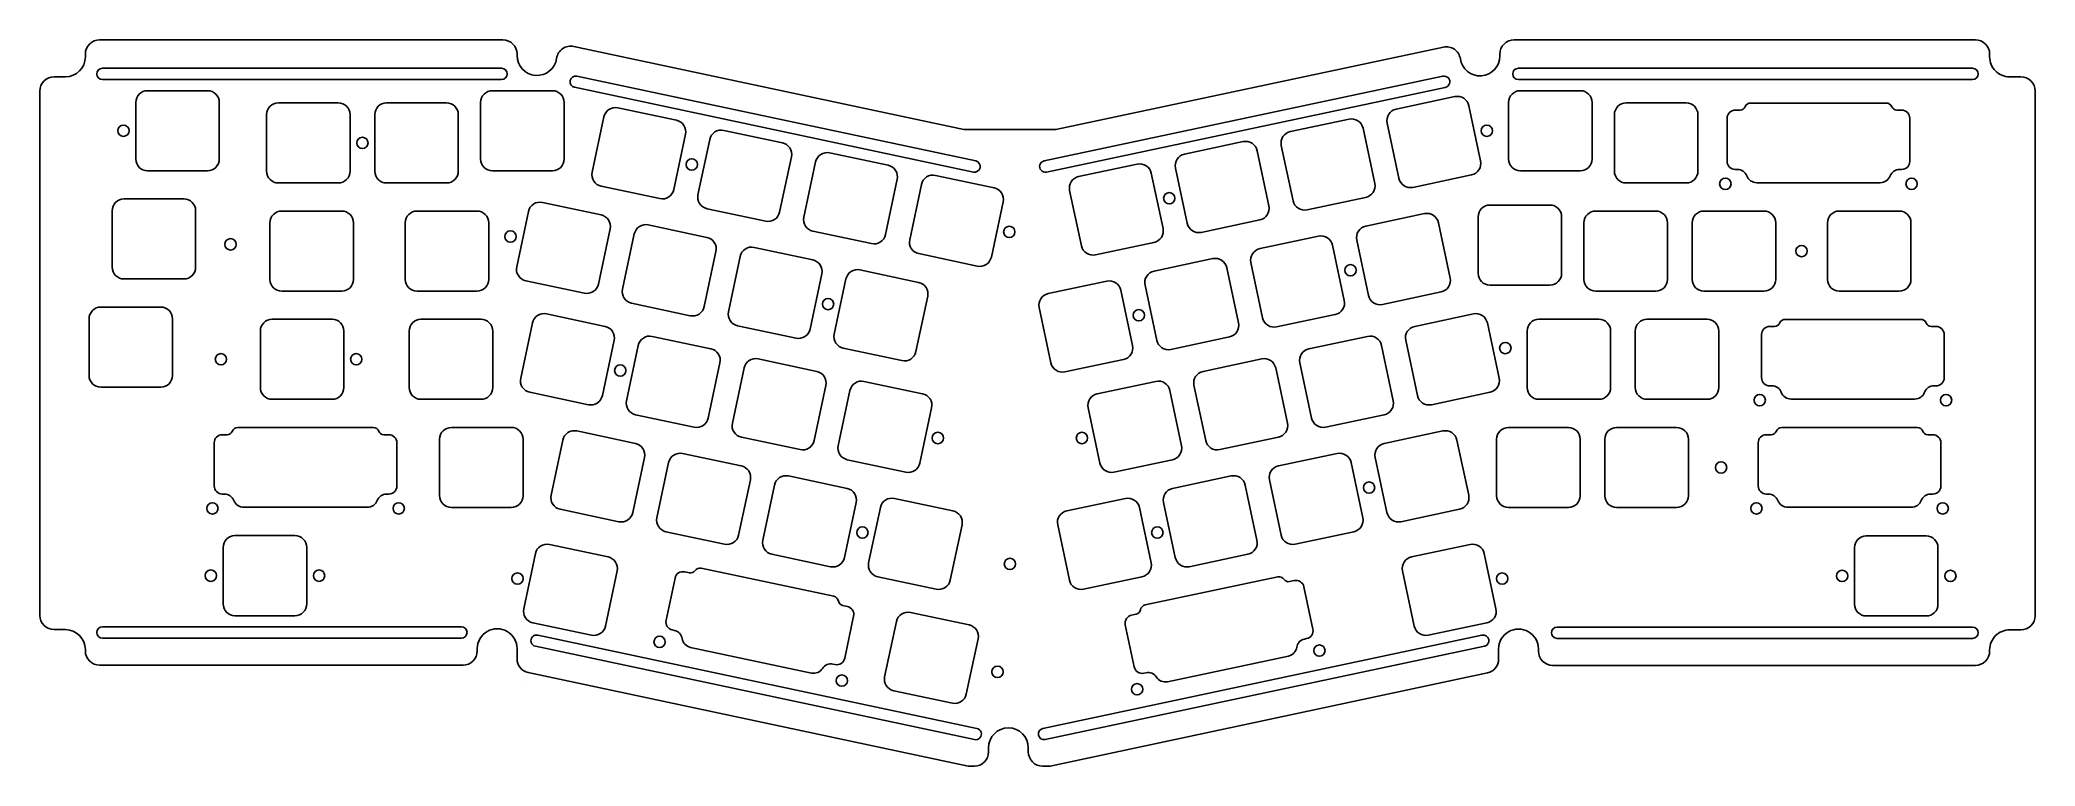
# Model space of a CAD drawing. Header units: millimetres. Extents: x -24 to 327, y -112 to 16.
import ezdxf

# ---------------------------------------------------------------- set-up
doc = ezdxf.new("R2010")
doc.units = ezdxf.units.MM
doc.layers.add('BLACK', color=7, linetype='CONTINUOUS')

msp = doc.modelspace()

# ---------------------------------------------------------------- linework, layer by layer
at = {"layer": 'BLACK', "linetype": 'Continuous'}
for p, q in [((-13.72999, 16), (57.27561, 16)), ((69.753724, 14.832558), (138.4198, 0.237133)), ((154.64505, 0.237133), (222.834342, 14.731214)), ((235.308151, 16), (316.50881, 16)), ((-16.229991, 12.999999), (-16.229991, 13.5)), ((57.02561, 11), (-13.229991, 11)), ((59.775607, 13.25), (59.775611, 13.25)), ((59.775609, 13.5), (59.775612, 13.5)), ((59.775612, 13.5), (59.775612, 13.25)), ((225.827029, 12.652413), (225.82699, 12.652407)), ((232.789238, 13.165599), (232.789238, 13.499999)), ((316.00881, 11), (236.03921, 11)), ((319.0087, 13.5), (319.008759, 13.5)), ((319.008759, 13.5), (319.008759, 13)), ((319.008759, 13), (319.0088, 13)), ((-21.72999, 9.5), (-19.72999, 9.5)), ((-13.229991, 9), (57.02561, 9)), ((5.27501, 7.05), (-5.274987, 7.05)), ((65.98501, 7.05), (55.43501, 7.05)), ((69.883602, 7.648568), (140.097486, -7.275854)), ((70.299416, 9.60483), (70.299424, 9.604863)), ((140.507124, -5.318244), (70.299424, 9.604863)), ((222.765492, 9.604876), (152.557728, -5.318244)), ((152.973521, -7.274546), (223.170511, 7.646287)), ((236.03921, 9), (316.00881, 9)), ((246.94501, 7.05), (236.39501, 7.05)), ((322.50871, 9.5), (324.50881, 9.5)), ((-24.229991, -85.339999), (-24.229991, 7)), ((-7.349991, 4.974996), (-7.349991, -4.974998)), ((7.350009, 4.974999), (7.350009, -4.975001)), ((28.29501, 4.910001), (17.74501, 4.910001)), ((47.34501, 4.910001), (36.79501, 4.910001)), ((53.360008, 4.974999), (53.360008, -4.975001)), ((68.060008, 4.974999), (68.060008, -4.975001)), ((77.516147, 4.032655), (77.51616, 4.032722)), ((87.835516, 1.839205), (77.516147, 4.032655)), ((224.864008, 6.012685), (214.537971, 3.817818)), ((227.325008, 4.414435), (227.325033, 4.414435)), ((227.325032, 4.414435), (229.39374, -5.318068)), ((234.320008, 4.974999), (234.320008, -4.975001)), ((249.020008, 4.974999), (249.020008, -4.975001)), ((265.57501, 4.91), (255.02501, 4.91)), ((274.236511, 3.63544), (275.090074, 3.63544)), ((275.090074, 3.635452), (275.090074, 3.63544)), ((276.947374, 4.8876), (300.802574, 4.8876)), ((276.947374, 4.887589), (276.947374, 4.8876)), ((302.659774, 3.63544), (303.525374, 3.63544)), ((327.0087, 7), (327.008759, 7)), ((327.008759, 7), (327.008759, -85.387901)), ((15.670008, 2.834999), (15.670008, -7.115001)), ((30.370008, 2.834999), (30.370008, -7.115001)), ((34.720008, 2.834999), (34.720008, -7.115001)), ((49.420008, 2.834999), (49.420008, -7.115001)), ((75.054983, 2.434431), (72.986262, -7.298135)), ((96.149844, 0.071941), (96.149856, 0.072007)), ((106.469213, -2.121509), (96.149844, 0.071941)), ((138.4198, 0.237133), (154.64505, 0.237133)), ((206.230311, 2.051971), (195.923166, -0.138881)), ((208.691298, 0.453718), (208.691322, 0.453718)), ((208.691321, 0.453718), (210.760051, -9.278887)), ((212.946276, 1.358066), (215.014984, -8.374436)), ((252.950008, 2.834999), (252.950008, -7.115001)), ((267.650008, 2.834999), (267.650008, -7.115001)), ((272.799484, -5.39044), (272.799484, 2.2103)), ((304.950364, 2.21044), (304.950364, -5.3904)), ((89.433754, -0.621868), (87.365033, -10.354432)), ((89.433702, -0.621868), (89.433754, -0.621868)), ((93.688698, -1.526272), (91.619974, -11.258852)), ((187.596478, -1.908773), (177.277088, -4.102227)), ((194.312563, -2.602637), (194.312562, -2.602637)), ((194.312562, -2.602637), (196.381273, -12.335153)), ((53.360012, -4.975001), (53.360008, -4.975001)), ((108.067466, -4.582585), (105.998748, -14.315135)), ((108.067466, -4.582585), (108.067385, -4.582585)), ((112.322409, -5.486996), (110.252645, -15.22447)), ((114.793166, -3.89082), (114.79315, -3.890894)), ((125.10293, -6.082228), (114.793166, -3.89082)), ((168.962781, -5.869487), (158.633836, -8.064973)), ((175.678844, -6.56332), (175.678843, -6.56332)), ((175.678843, -6.56332), (177.747561, -16.295871)), ((177.27709, -4.102235), (177.277088, -4.102227)), ((190.059152, -3.514256), (192.126336, -13.239591)), ((234.320012, -4.975001), (234.320008, -4.975001)), ((274.628574, -6.81544), (274.224474, -6.81544)), ((303.513457, -6.81544), (303.121324, -6.81544)), ((5.275009, -7.05), (-5.274989, -7.05)), ((5.275009, -7.050001), (5.275009, -7.049998)), ((15.670012, -7.115001), (15.670008, -7.115001)), ((28.29501, -9.189999), (17.74501, -9.189999)), ((34.720012, -7.115001), (34.720008, -7.115001)), ((47.34501, -9.189999), (36.79501, -9.189999)), ((65.98501, -7.05), (55.43501, -7.05)), ((72.986318, -7.298135), (72.986262, -7.298135)), ((84.903871, -11.952657), (74.584504, -9.759207)), ((126.699903, -8.549296), (124.632447, -18.275914)), ((130.956125, -9.447699), (128.887398, -19.180288)), ((133.417112, -7.849516), (133.417123, -7.849465)), ((143.736627, -10.042943), (133.417123, -7.849465)), ((157.045128, -10.524023), (159.113849, -20.256589)), ((171.425549, -7.475492), (173.492616, -17.200274)), ((215.01501, -8.374431), (215.014984, -8.374436)), ((227.789464, -7.780493), (217.476011, -9.972685)), ((246.94501, -7.05), (236.39501, -7.05)), ((252.950012, -7.115001), (252.950008, -7.115001)), ((265.57501, -9.19), (255.02501, -9.19)), ((299.750424, -9.15191), (277.999574, -9.15191)), ((1.11501, -11.999999), (-9.434985, -11.999999)), ((64.236147, -12.617345), (64.23616, -12.617278)), ((74.555516, -14.810795), (64.236147, -12.617345)), ((84.903871, -11.952657), (84.903857, -11.952717)), ((91.619974, -11.258852), (91.62, -11.258852)), ((103.537568, -15.913371), (93.218201, -13.719921)), ((145.33489, -12.504023), (143.266162, -22.236617)), ((145.334867, -12.504018), (145.33489, -12.504023)), ((196.381299, -12.335148), (196.381273, -12.335153)), ((209.152473, -11.741907), (198.842314, -13.933399)), ((241.58501, -13.079999), (231.03501, -13.079999)), ((-11.509991, -14.075005), (-11.509991, -24.024997)), ((3.190009, -14.075001), (3.190009, -24.025001)), ((16.270008, -16.215001), (16.270008, -26.165001)), ((28.89501, -14.139999), (18.34501, -14.139999)), ((30.970008, -16.215001), (30.970008, -26.165001)), ((40.082508, -16.215001), (40.082508, -26.165001)), ((52.70751, -14.139999), (42.15751, -14.139999)), ((54.782508, -16.219556), (54.782508, -26.165001)), ((61.774983, -14.215569), (59.706262, -23.948135)), ((76.153754, -17.271868), (74.085033, -27.004432)), ((76.153754, -17.271868), (76.153703, -17.271868)), ((82.869844, -16.578059), (82.869856, -16.577993)), ((93.189213, -18.771509), (82.869844, -16.578059)), ((103.537568, -15.913371), (103.537557, -15.913432)), ((105.998747, -14.315135), (105.998748, -14.315135)), ((177.747587, -16.295866), (177.747561, -16.295871)), ((190.528091, -15.700641), (180.208618, -17.894114)), ((190.528091, -15.700632), (190.528091, -15.700641)), ((219.504008, -14.597314), (209.178943, -16.791974)), ((221.96501, -16.195564), (221.965034, -16.195564)), ((221.965033, -16.195564), (224.033741, -25.928068)), ((228.960008, -15.155001), (228.960008, -25.105001)), ((243.660008, -15.155001), (243.660008, -25.105001)), ((247.590008, -16.215001), (247.590008, -26.165001)), ((260.21501, -14.139999), (249.66501, -14.139999)), ((262.290008, -16.215001), (262.290008, -26.165001)), ((266.640009, -16.215001), (266.640009, -26.165001)), ((279.26501, -14.14), (268.71501, -14.14)), ((281.340009, -16.215001), (281.340009, -26.165001)), ((290.460008, -16.215001), (290.460008, -26.165001)), ((303.08501, -14.14), (292.53501, -14.14)), ((305.160008, -16.215001), (305.160008, -26.165001)), ((80.408698, -18.176272), (78.339974, -27.908852)), ((101.513166, -20.54082), (101.51315, -20.540894)), ((111.82293, -22.732228), (101.513166, -20.54082)), ((122.162056, -19.872128), (111.851898, -17.680636)), ((128.887483, -19.180288), (128.887398, -19.180288)), ((159.113876, -20.256583), (159.113849, -20.256589)), ((171.882046, -19.663981), (161.57492, -21.854828)), ((200.870311, -18.558029), (190.563166, -20.748881)), ((203.331299, -20.156282), (203.331322, -20.156282)), ((203.331321, -20.156282), (205.400051, -29.888887)), ((207.586277, -19.251934), (209.654985, -28.984435)), ((59.706262, -23.948135), (59.706318, -23.948135)), ((94.787466, -21.232585), (92.718748, -30.965135)), ((94.787385, -21.232585), (94.787466, -21.232585)), ((99.042409, -22.136996), (96.972645, -31.87447)), ((120.137112, -24.499516), (120.137123, -24.499465)), ((130.456627, -26.692943), (120.137123, -24.499465)), ((140.795753, -23.832843), (130.485615, -21.641355)), ((143.266161, -22.236617), (143.266162, -22.236617)), ((161.57492, -21.854827), (161.57492, -21.854828)), ((182.236478, -22.518773), (171.917088, -24.712227)), ((184.699152, -24.124256), (186.766336, -33.849591)), ((188.952563, -23.212637), (188.952562, -23.212637)), ((188.952562, -23.212637), (191.021273, -32.945153)), ((1.11501, -26.099999), (-9.434989, -26.099999)), ((16.270012, -26.165001), (16.270008, -26.165001)), ((40.082512, -26.165001), (40.082508, -26.165001)), ((71.623871, -28.602657), (61.304504, -26.409207)), ((78.34, -27.908852), (78.339974, -27.908852)), ((113.419903, -25.199296), (111.352447, -34.925914)), ((117.676125, -26.097699), (115.607398, -35.830288)), ((163.602781, -26.479487), (153.273836, -28.674973)), ((166.065549, -28.085492), (168.132616, -37.810274)), ((170.318844, -27.17332), (170.318843, -27.17332)), ((170.318843, -27.17332), (172.387561, -36.905871)), ((171.91709, -24.712235), (171.917088, -24.712227)), ((228.960012, -25.105001), (228.960008, -25.105001)), ((241.58501, -27.179999), (231.03501, -27.179999)), ((247.590012, -26.165001), (247.590008, -26.165001)), ((266.640012, -26.165001), (266.640009, -26.165001)), ((290.460012, -26.165001), (290.460008, -26.165001)), ((-2.954989, -31.049999), (-13.504984, -31.049999)), ((28.89501, -28.239999), (18.34501, -28.239999)), ((52.70751, -28.239999), (42.15751, -28.239999)), ((71.623871, -28.602657), (71.623857, -28.602717)), ((90.257568, -32.563371), (79.938201, -30.369921)), ((132.05489, -29.154023), (129.986162, -38.886617)), ((132.054867, -29.154018), (132.05489, -29.154023)), ((151.685128, -31.134023), (153.753849, -40.866589)), ((209.655011, -28.98443), (209.654985, -28.984435)), ((222.428537, -28.390687), (212.116011, -30.582684)), ((260.21501, -28.239999), (249.66501, -28.239999)), ((279.265009, -28.24), (268.71501, -28.24)), ((279.265009, -28.240001), (279.265009, -28.239998)), ((303.08501, -28.24), (292.53501, -28.24)), ((-15.57999, -33.125005), (-15.57999, -43.074997)), ((-0.87999, -33.124998), (-0.87999, -43.075)), ((27.207508, -33.19), (16.657507, -33.19)), ((42.85129, -33.190009), (42.85129, -33.189999)), ((53.40131, -33.189999), (42.85129, -33.189999)), ((62.474983, -33.845569), (60.406262, -43.578135)), ((64.936147, -32.247345), (64.93616, -32.247278)), ((75.255516, -34.440795), (64.936147, -32.247345)), ((90.257568, -32.563371), (90.257557, -32.563433)), ((108.882056, -36.522128), (98.571898, -34.330636)), ((191.021299, -32.945148), (191.021273, -32.945153)), ((203.792473, -32.351907), (193.482314, -34.543399)), ((228.124008, -32.247315), (217.798278, -34.442117)), ((230.585009, -33.845565), (230.585034, -33.845565)), ((230.585033, -33.845565), (232.653741, -43.578068)), ((250.20501, -33.19), (239.65501, -33.19)), ((269.25501, -33.19), (258.70501, -33.19)), ((280.294251, -34.46456), (281.151334, -34.46456)), ((281.151334, -34.464539), (281.151334, -34.46456)), ((283.008634, -33.2124), (306.86381, -33.2124)), ((283.008634, -33.212411), (283.008634, -33.2124)), ((307.860342, -33.88428), (307.860362, -33.884274)), ((308.72111, -34.46456), (309.58651, -34.46456)), ((14.582508, -35.265), (14.582508, -45.215001)), ((29.282508, -35.265), (29.282508, -45.215)), ((40.776258, -35.265031), (40.776258, -45.201135)), ((55.476258, -35.264999), (55.476211, -35.264999)), ((55.476258, -35.264999), (55.476258, -45.215031)), ((76.853754, -36.901868), (74.785033, -46.634432)), ((76.853703, -36.901868), (76.853754, -36.901868)), ((81.108698, -37.806272), (79.039974, -47.538852)), ((83.569844, -36.208059), (83.569856, -36.207993)), ((93.889213, -38.401509), (83.569844, -36.208059)), ((115.607483, -35.830288), (115.607398, -35.830288)), ((127.515753, -40.482843), (117.205615, -38.291355)), ((172.387587, -36.905866), (172.387561, -36.905871)), ((185.168091, -36.310641), (174.848618, -38.504114)), ((185.168091, -36.310632), (185.168091, -36.310641)), ((209.490311, -36.208029), (199.183166, -38.398881)), ((211.951299, -37.806282), (211.951322, -37.806282)), ((211.951321, -37.806282), (214.020051, -47.538887)), ((216.206277, -36.901934), (218.274985, -46.634436)), ((237.580008, -35.265001), (237.580008, -45.215001)), ((252.280008, -35.265001), (252.280008, -45.215001)), ((256.630009, -35.265001), (256.630009, -45.215001)), ((271.330009, -35.265001), (271.330009, -45.215001)), ((278.860744, -43.476077), (278.860744, -35.889601)), ((311.011624, -35.898473), (311.011624, -43.490401)), ((95.487466, -40.862585), (93.418748, -50.595135)), ((95.487466, -40.862585), (95.487385, -40.862585)), ((99.742409, -41.766996), (97.672645, -51.50447)), ((102.213166, -40.17082), (102.21315, -40.170894)), ((112.52293, -42.362228), (102.213166, -40.17082)), ((129.986161, -38.886617), (129.986162, -38.886617)), ((153.753849, -40.866589), (153.753876, -40.866583)), ((166.522046, -40.273981), (156.214921, -42.464828)), ((190.856478, -40.168773), (180.537088, -42.362227)), ((193.319152, -41.774256), (195.386336, -51.499591)), ((197.572563, -40.862637), (197.572562, -40.862637)), ((197.572562, -40.862637), (199.641273, -50.595153)), ((-2.954989, -45.149999), (-13.504988, -45.149999)), ((60.406318, -43.578135), (60.406262, -43.578135)), ((114.119903, -44.829296), (112.052447, -54.555914)), ((120.837112, -44.129516), (120.837123, -44.129465)), ((131.156627, -46.322943), (120.837123, -44.129465)), ((172.222781, -44.129487), (161.893836, -46.324973)), ((178.938844, -44.82332), (178.938843, -44.82332)), ((178.938843, -44.82332), (181.007561, -54.555871)), ((180.53709, -42.362235), (180.537088, -42.362227)), ((237.580012, -45.215001), (237.580008, -45.215001)), ((256.630012, -45.215001), (256.630009, -45.215001)), ((280.68981, -44.91544), (280.28571, -44.91544)), ((309.574717, -44.91544), (309.18261, -44.91544)), ((309.574717, -44.915365), (309.574717, -44.91544)), ((27.207508, -47.29), (16.657508, -47.29)), ((53.40129, -47.289999), (42.85141, -47.289999)), ((72.323871, -48.232657), (62.004504, -46.039207)), ((72.323871, -48.232657), (72.323857, -48.232717)), ((79.039974, -47.538852), (79.04, -47.538852)), ((118.376125, -45.727699), (116.307398, -55.460288)), ((132.75489, -48.784023), (130.686162, -58.516617)), ((132.754867, -48.784018), (132.75489, -48.784023)), ((160.305128, -48.784023), (162.373849, -58.516589)), ((174.685549, -45.735492), (176.752616, -55.460274)), ((218.27501, -46.634431), (218.274985, -46.634436)), ((231.04914, -46.040561), (220.736012, -48.232685)), ((250.20501, -47.29), (239.65501, -47.29)), ((269.255009, -47.29), (258.70501, -47.29)), ((269.255009, -47.290001), (269.255009, -47.289998)), ((282.305054, -46.03499), (282.305003, -46.03499)), ((305.795778, -47.25191), (284.06071, -47.25191)), ((10.602383, -52.262399), (10.602383, -52.262385)), ((10.602383, -52.262399), (34.45751, -52.262399)), ((48.21129, -52.240009), (48.21129, -52.239999)), ((58.76131, -52.239999), (48.21129, -52.239999)), ((90.957568, -52.193371), (80.638201, -49.999921)), ((90.957568, -52.193371), (90.957557, -52.193432)), ((93.418747, -50.595135), (93.418748, -50.595135)), ((199.641299, -50.595148), (199.641273, -50.595153)), ((212.412473, -50.001907), (202.102314, -52.193399)), ((244.84501, -52.24), (234.29501, -52.24)), ((263.89501, -52.24), (253.34501, -52.24)), ((282.412377, -52.262401), (306.267577, -52.262401)), ((282.412377, -52.262412), (282.412377, -52.262401)), ((6.454493, -62.532852), (6.454493, -54.939581)), ((7.890758, -53.514559), (8.745083, -53.514559)), ((8.745083, -53.514547), (8.745083, -53.514554)), ((35.454095, -52.934278), (35.454127, -52.934269)), ((36.31481, -53.514559), (37.18041, -53.514559)), ((38.605351, -54.939559), (38.605373, -54.939559)), ((38.605373, -54.939559), (38.605373, -62.540561)), ((46.136258, -54.315001), (46.136258, -64.251135)), ((60.836258, -54.314999), (60.836211, -54.314999)), ((60.836258, -54.314999), (60.836258, -64.264901)), ((67.824983, -54.455569), (65.756262, -64.188135)), ((70.286147, -52.857345), (70.28616, -52.857278)), ((80.605516, -55.050795), (70.286147, -52.857345)), ((109.582056, -56.152128), (99.271898, -53.960636)), ((116.307483, -55.460288), (116.307398, -55.460288)), ((181.007587, -54.555866), (181.007561, -54.555871)), ((193.788091, -53.960641), (183.468618, -56.154114)), ((193.788091, -53.960632), (193.788091, -53.960641)), ((222.764008, -52.857314), (212.438278, -55.052116)), ((225.22501, -54.455564), (225.225033, -54.455564)), ((225.225032, -54.455564), (227.29374, -64.188068)), ((232.220009, -54.315001), (232.220009, -64.265001)), ((246.920009, -54.315001), (246.920009, -64.265001)), ((251.270009, -54.315001), (251.270009, -64.265001)), ((265.970009, -54.315001), (265.970009, -64.265001)), ((278.264487, -62.540441), (278.264487, -54.939701)), ((279.701514, -53.514561), (280.555077, -53.514561)), ((280.555077, -53.514549), (280.555077, -53.514561)), ((308.124777, -53.514561), (308.990377, -53.514561)), ((310.415367, -54.939561), (310.415367, -62.540401)), ((82.203754, -57.511868), (80.135033, -67.244432)), ((82.203703, -57.511868), (82.203754, -57.511868)), ((86.458698, -58.416272), (84.389974, -68.148852)), ((88.919844, -56.818059), (88.919856, -56.817993)), ((99.239213, -59.011509), (88.919844, -56.818059)), ((128.215753, -60.112843), (117.905615, -57.921355)), ((130.686161, -58.516617), (130.686162, -58.516617)), ((162.373849, -58.516589), (162.373876, -58.516583)), ((175.142046, -57.923981), (164.834921, -60.114828)), ((204.130311, -56.818029), (193.823166, -59.008881)), ((206.591299, -58.416282), (206.591322, -58.416282)), ((206.591321, -58.416282), (208.660051, -68.148887)), ((210.846276, -57.511934), (212.914984, -67.244435)), ((100.837466, -61.472585), (98.768748, -71.205135)), ((100.837385, -61.472585), (100.837466, -61.472585)), ((105.092409, -62.376996), (103.022645, -72.11447)), ((107.553415, -60.778801), (107.553426, -60.77875)), ((117.87293, -62.972228), (107.553426, -60.77875)), ((185.496478, -60.778773), (175.177088, -62.972227)), ((175.17709, -62.972236), (175.177088, -62.972227)), ((187.959209, -62.384527), (190.026336, -72.10959)), ((192.212563, -61.472637), (192.212562, -61.472637)), ((192.212562, -61.472637), (194.281273, -71.205153)), ((8.28356, -63.965439), (7.87951, -63.965439)), ((9.898756, -65.084989), (9.898752, -65.084989)), ((33.396869, -66.301909), (11.65447, -66.301909)), ((37.167921, -63.965439), (36.776409, -63.965439)), ((36.776409, -63.965455), (36.776409, -63.965439)), ((58.74685, -66.339999), (48.21141, -66.339999)), ((65.756318, -64.188135), (65.756262, -64.188135)), ((77.673871, -68.842657), (67.354504, -66.649207)), ((119.469903, -65.439296), (117.402447, -75.165914)), ((123.726125, -66.337699), (121.657398, -76.070288)), ((126.187112, -64.739516), (126.187123, -64.739465)), ((136.506627, -66.932943), (126.187123, -64.739465)), ((166.862781, -64.739487), (156.533836, -66.934973)), ((169.325549, -66.345492), (171.392616, -76.070274)), ((173.578844, -65.43332), (173.578843, -65.43332)), ((173.578843, -65.43332), (175.647561, -75.165871)), ((225.689139, -66.65056), (215.376011, -68.842684)), ((232.220012, -64.265001), (232.220009, -64.265001)), ((244.845009, -66.34), (234.29501, -66.34)), ((244.845009, -66.340001), (244.845009, -66.339998)), ((251.270012, -64.265001), (251.270009, -64.265001)), ((263.895009, -66.34), (253.34501, -66.34)), ((263.895009, -66.340001), (263.895009, -66.339998)), ((280.093577, -63.965441), (279.689477, -63.965441)), ((305.215427, -66.301911), (283.464577, -66.301911)), ((308.97846, -63.965441), (308.586327, -63.965441)), ((77.673871, -68.842657), (77.673857, -68.842717)), ((84.39, -68.148852), (84.389974, -68.148852)), ((138.10489, -69.394023), (136.036162, -79.126617)), ((138.104867, -69.394018), (138.10489, -69.394023)), ((154.945128, -69.394023), (157.013849, -79.126589)), ((212.915011, -67.244429), (212.914984, -67.244435)), ((8.036258, -73.365001), (8.036258, -83.319536)), ((20.66126, -71.289999), (10.11126, -71.289999)), ((22.736251, -73.364999), (22.736258, -73.364999)), ((22.736258, -73.364999), (22.736258, -83.315001)), ((65.476147, -72.847345), (65.47616, -72.847278)), ((75.795516, -75.040795), (65.476147, -72.847345)), ((96.307568, -72.803371), (85.988201, -70.609921)), ((96.307568, -72.803371), (96.307557, -72.803433)), ((194.281299, -71.205148), (194.281273, -71.205153)), ((207.052473, -70.611907), (196.742314, -72.803399)), ((227.574008, -72.847315), (217.248278, -75.042116)), ((295.215609, -73.413001), (295.215609, -83.363001)), ((307.84061, -71.337999), (297.29061, -71.337999)), ((309.915609, -73.413001), (309.915609, -83.363001)), ((63.014983, -74.445569), (60.946262, -84.178135)), ((92.190929, -77.014167), (92.190931, -77.014156)), ((92.190931, -77.014156), (115.524838, -81.973931)), ((114.932056, -76.762128), (104.621898, -74.570636)), ((121.657483, -76.070288), (121.657398, -76.070288)), ((175.647587, -75.165866), (175.647561, -75.165871)), ((188.428091, -74.570641), (178.108618, -76.764114)), ((188.428091, -74.570642), (188.428091, -74.570633)), ((230.035009, -74.445565), (230.035033, -74.445565)), ((230.035032, -74.445565), (232.10374, -84.178068)), ((77.393754, -77.501868), (75.325033, -87.234432)), ((77.393703, -77.501868), (77.393754, -77.501868)), ((85.996758, -86.205202), (87.577041, -78.770556)), ((89.278969, -77.675333), (90.113879, -77.852799)), ((90.113882, -77.852787), (90.113879, -77.852799)), ((133.565753, -80.722843), (123.255615, -78.531355)), ((136.036161, -79.126617), (136.036162, -79.126617)), ((157.013849, -79.126589), (157.013876, -79.126583)), ((169.782046, -78.533981), (159.47492, -80.724828)), ((159.47492, -80.724827), (159.47492, -80.724828)), ((170.34191, -83.505862), (193.675825, -78.546086)), ((194.790232, -78.996105), (194.790256, -78.996088)), ((195.752723, -79.38476), (196.599446, -79.204784)), ((198.289536, -80.30238), (198.28958, -80.30237)), ((198.28958, -80.30237), (199.869882, -87.737103)), ((215.656276, -77.501934), (217.724984, -87.234436)), ((60.946318, -84.178135), (60.946262, -84.178135)), ((117.081115, -83.584862), (117.9278, -83.76483)), ((170.34191, -83.505862), (170.341905, -83.505837)), ((49.96251, -87.34), (-13.229991, -87.34)), ((20.66126, -85.389999), (10.11127, -85.389999)), ((72.863871, -88.832657), (62.544504, -86.639207)), ((119.025376, -85.454963), (117.445073, -92.889706)), ((126.549997, -86.413499), (124.481275, -96.146068)), ((139.330527, -87.008728), (129.011069, -84.815259)), ((168.421586, -94.421697), (166.841294, -86.987008)), ((167.952122, -85.293961), (168.785535, -85.116813)), ((168.785525, -85.116761), (168.785535, -85.116813)), ((217.72501, -87.234431), (217.724984, -87.234436)), ((230.499464, -86.640493), (220.186011, -88.832685)), ((316.00881, -87.388), (242.86171, -87.388)), ((307.840609, -85.437999), (297.29061, -85.437999)), ((307.840609, -85.438001), (307.840609, -85.437998)), ((-19.72999, -87.84), (-21.729991, -87.84)), ((-13.229991, -89.34), (49.96251, -89.34)), ((52.764321, -91.190381), (52.764321, -91.590001)), ((59.764321, -92.959559), (59.764321, -91.190381)), ((62.997999, -90.773845), (140.28686, -107.202101)), ((63.41386, -88.817567), (63.413862, -88.817559)), ((140.713128, -105.248025), (63.413862, -88.817559)), ((72.863871, -88.832657), (72.863857, -88.832717)), ((87.489604, -87.979351), (87.094334, -87.895334)), ((111.576702, -95.48789), (90.30116, -90.965634)), ((140.928767, -89.469801), (138.860045, -99.202369)), ((229.636198, -88.81755), (152.336891, -105.248025)), ((152.752716, -107.20432), (230.05568, -90.773067)), ((198.759087, -89.430097), (198.372634, -89.51224)), ((232.569636, -91.236301), (232.569636, -93.024001)), ((239.569636, -91.236303), (239.569564, -91.236303)), ((239.569636, -91.627047), (239.569636, -91.236303)), ((242.86171, -89.388), (316.00881, -89.388)), ((324.492958, -87.888), (322.527618, -87.888)), ((-16.229991, -91.589999), (-16.229991, -91.339999)), ((50.256894, -94.09), (-13.729991, -94.09)), ((115.743283, -93.984856), (115.359719, -93.903327)), ((168.421586, -94.421697), (168.421601, -94.421694)), ((195.565637, -92.497554), (174.289927, -97.019846)), ((195.565637, -92.497577), (195.565637, -92.497554)), ((316.492958, -94.138), (242.06961, -94.138)), ((319.008759, -91.388101), (319.008759, -91.637901)), ((60.706327, -96.962631), (60.706329, -96.96262)), ((139.167329, -111.875826), (61.744524, -95.4191)), ((230.590789, -95.469058), (153.615758, -111.875826)), ((170.506994, -95.435265), (170.111672, -95.519294)), ((172.319622, -96.19454), (172.319613, -96.194549)), ((230.590782, -95.469026), (230.590789, -95.469058)), ((136.398972, -100.800609), (126.079515, -98.60714)), ((152.336904, -105.248084), (152.336891, -105.248025)), ((142.775009, -108.646831), (142.775009, -109.375801)), ((149.775009, -109.365078), (149.775009, -108.646831)), ((140.275009, -111.875826), (139.167329, -111.875826)), ((140.275009, -111.875798), (140.275009, -111.875826)), ((153.615758, -111.875826), (152.27501, -111.875826))]:
    msp.add_line(p, q, dxfattribs=at)
at = {"layer": 'BLACK'}
for centre, radius in [((-9.525, 0), 1.000004), ((230.48704, 0.000389), 1.000002), ((32.545048, -2.139999), 1), ((90.526902, -5.940363), 0.999999), ((272.474999, -9.34), 1), ((305.274999, -9.34), 1), ((174.585768, -11.881792), 1), ((146.428177, -17.822555), 1.000001), ((9.332487, -19.999368), 0.999996), ((58.613146, -18.62964), 1), ((285.8963, -21.190002), 1.000001), ((206.493185, -24.57036), 0.999998), ((114.514284, -30.511791), 0.999999), ((169.225262, -32.491899), 0.999999), ((233.746904, -38.259644), 0.999999), ((7.644808, -40.240002), 1), ((31.457738, -40.239999), 1), ((77.946902, -42.220366), 0.999997), ((278.536259, -47.44), 1), ((311.336259, -47.44), 1), ((133.848045, -54.102517), 1), ((159.212014, -54.102521), 0.999998), ((271.717509, -59.290004), 1.000001), ((209.753289, -62.830337), 1.000001), ((6.130008, -66.489999), 1), ((38.930008, -66.489999), 1), ((277.940002, -66.490001), 1), ((310.740002, -66.490001), 1), ((120.564279, -70.75179), 0.999997), ((172.485771, -70.751792), 1.000001), ((146.539132, -76.272918), 1.000003), ((5.86125, -78.340004), 0.999999), ((24.915055, -78.340008), 0.999996), ((59.853149, -78.859638), 0.999998), ((233.196906, -78.859641), 0.999997), ((293.040604, -78.388002), 0.999994), ((312.090652, -78.388004), 1), ((84.858204, -90.00099), 1), ((201.008593, -91.53291), 0.999999), ((144.344019, -95.281876), 1.000002), ((116.941445, -96.820493), 1), ((168.925352, -98.352413), 0.999999)]:
    msp.add_circle(centre, radius, dxfattribs=at)
for centre, radius, start, end in [((-13.729991, 13.5), 2.5, 89.99997708, 180), ((57.27561, 13.499999), 2.500001, 0.00002292, 90), ((69.21391, 12.391499), 2.500035, 77.53033461, 171.77437284), ((223.35411, 12.285899), 2.499945, 8.43049738, 102.00000564), ((235.28931, 13.499999), 2.500072, 89.56820443, 180), ((316.50881, 13.500099), 2.499901, 359.99773099, 90), ((-19.72999, 12.999999), 3.499999, 270, 0), ((-13.229991, 10), 1, 90, 270), ((57.02561, 9.999999), 1.000001, 270, 90), ((63.27561, 13.249999), 3.500001, 179.99998363, 351.77329549), ((229.28921, 13.165599), 3.500028, 188.4313496, 0), ((236.03921, 9.999999), 0.999999, 90, 270), ((316.00881, 9.999999), 1.000001, 270, 90), ((322.50871, 12.999899), 3.499899, 179.99834656, 270), ((-21.729991, 7), 2.5, 89.99997708, 180), ((-5.274987, 4.974996), 2.075004, 90, 180), ((5.27501, 4.974999), 2.075001, 0, 90), ((55.43501, 4.974999), 2.075002, 90, 180), ((65.98501, 4.974999), 2.075001, 0, 90), ((70.09151, 8.626699), 0.999983, 78.00012118, 258.00000909), ((222.97341, 8.626699), 1.00003, 281.36715901, 102.00000337), ((236.39501, 4.974999), 2.075002, 90, 180), ((246.94501, 4.974999), 2.075001, 0, 90), ((324.50881, 7.000099), 2.499901, 359.99773099, 90), ((17.74501, 2.834999), 2.075002, 90, 180), ((28.29501, 2.834999), 2.075002, 0, 90), ((36.79501, 2.834999), 2.075002, 90, 180), ((47.34501, 2.834999), 2.075002, 0, 90), ((77.08471, 2.002999), 2.075072, 77.99948528, 167.99999439), ((214.97601, 1.789499), 2.075079, 102.18653066, 191.99999243), ((225.29541, 3.983099), 2.074928, 11.99815326, 102.00000481), ((255.02501, 2.834999), 2.075002, 90, 180), ((265.57501, 2.834999), 2.075001, 0, 90), ((274.224566, 2.210408), 1.425082, 89.51974267, 180.00434217), ((275.090123, 4.563829), 0.928376, 269.99697591, 337.97782841), ((276.947273, 3.812649), 1.07494, 89.99461656, 157.97750247), ((300.802539, 3.81261), 1.07499, 22.02370504, 89.99813454), ((302.659799, 4.5639), 0.92846, 202.02452102, 269.99845724), ((303.525399, 2.2105), 1.42494, 359.99758749, 90.00100523), ((87.40411, -0.190401), 2.074949, 347.998274, 78.00000197), ((95.71841, -1.957701), 2.075057, 77.9995072, 167.9999893), ((206.66171, 0.022399), 2.074914, 11.99775149, 102.00000416), ((106.03781, -4.151101), 2.074934, 347.99771722, 78.00000262), ((188.02791, -3.938501), 2.075073, 11.79720092, 101.99999987), ((196.34231, -2.171201), 2.075093, 101.65324566, 191.99999883), ((-5.274989, -4.974998), 2.075002, 180, 270), ((5.27501, -4.975001), 2.074999, 269.99997239, 0), ((55.43501, -4.975001), 2.074999, 180, 270), ((65.98501, -4.975001), 2.074998, 270, 0), ((114.35201, -5.918401), 2.074943, 77.72503728, 168.00000027), ((124.67151, -8.111901), 2.075017, 347.83128222, 78.00000849), ((140.29921, -6.296401), 1.00001, 258.36233044, 77.99998255), ((152.76561, -6.296401), 0.999997, 101.99822405, 281.99999227), ((169.39421, -7.899201), 2.075059, 11.78216611, 101.99999922), ((177.70851, -6.131901), 2.07501, 102.0000317, 192.00000469), ((227.36401, -5.749501), 2.075075, 281.83128928, 12.0000154), ((236.39501, -4.975001), 2.074999, 180, 270), ((246.94501, -4.975001), 2.074998, 270, 0), ((274.224485, -5.390439), 1.425001, 180.00004021, 269.99955772), ((274.62855, -8.540348), 1.724908, 20.54547839, 89.9992028), ((303.121329, -8.54038), 1.724936, 90.00016608, 159.45408213), ((303.525239, -5.39036), 1.425125, 269.52631186, 359.99839184), ((17.74501, -7.115001), 2.074998, 180, 270), ((28.29501, -7.115001), 2.074998, 270, 0), ((36.79501, -7.115001), 2.074998, 180, 270), ((47.34501, -7.115001), 2.074998, 270, 0), ((75.01591, -7.729601), 2.074949, 167.99830101, 258.00000197), ((85.33531, -9.923001), 2.075068, 257.99936407, 347.99999843), ((132.98571, -9.879101), 2.074927, 77.99998944, 167.99998944), ((143.30521, -12.072601), 2.075002, 347.99999766, 78.0000034), ((159.07481, -10.092601), 2.075026, 102.26977359, 191.99999386), ((208.73041, -9.710301), 2.074984, 281.73616789, 12.00001317), ((217.04461, -7.943101), 2.074926, 191.99797972, 281.99998929), ((255.02501, -7.115001), 2.074999, 180, 270), ((265.57501, -7.115001), 2.074998, 270, 0), ((277.999461, -7.276915), 1.874995, 200.54692151, 270.00345303), ((299.750339, -7.27683), 1.875082, 270.0025973, 339.45098232), ((-9.434986, -14.075004), 2.075005, 89.99997239, 180.00002761), ((1.11501, -14.075001), 2.075002, 0, 90), ((63.80471, -14.647001), 2.075072, 77.99948528, 167.99999439), ((93.64961, -11.690301), 2.074963, 167.99886352, 258.00000132), ((190.09671, -13.671001), 2.074969, 281.99917927, 11.99999125), ((198.41091, -11.903801), 2.07494, 191.99837575, 281.99998994), ((231.03501, -15.155001), 2.075002, 90, 180), ((241.58501, -15.155001), 2.075002, 0, 90), ((18.34501, -16.215001), 2.075002, 90, 180), ((28.89501, -16.215001), 2.075002, 0, 90), ((42.15751, -16.215001), 2.075002, 90, 180), ((52.70751, -16.215001), 2.075002, 359.87422549, 90), ((74.12411, -16.840401), 2.074949, 347.99827974, 78.00000197), ((82.43841, -18.607701), 2.075057, 77.9995072, 167.9999893), ((103.96901, -13.883701), 2.075083, 257.99945018, 347.99999778), ((112.28331, -15.651001), 2.074978, 168.1377523, 258.0000064), ((171.46291, -17.631701), 2.075051, 281.65325241, 11.99999113), ((179.77721, -15.864501), 2.074956, 191.99879304, 282.00001186), ((209.61601, -18.820501), 2.075078, 102.15908482, 191.99999817), ((219.93541, -16.626901), 2.074929, 11.99816879, 101.99999907), ((249.66501, -16.215001), 2.075002, 90, 180), ((260.21501, -16.215001), 2.075002, 0, 90), ((268.71501, -16.215001), 2.075001, 90, 180), ((279.26501, -16.215001), 2.075001, 0, 90), ((292.53501, -16.215001), 2.075002, 90, 180), ((303.08501, -16.215001), 2.075001, 0, 90), ((92.75781, -20.801101), 2.074934, 347.99771722, 78.00000262), ((101.07201, -22.568401), 2.074943, 77.72503728, 168.00000027), ((122.60281, -17.844501), 2.07498, 257.73615658, 347.99999088), ((130.91701, -19.611801), 2.074895, 167.9966583, 258.00000054), ((161.14351, -19.825201), 2.074969, 191.99918906, 281.99999125), ((190.98231, -22.781201), 2.075093, 101.65324566, 191.99999883), ((201.30171, -20.587601), 2.074914, 11.99774575, 102.00000416), ((-9.434989, -24.024997), 2.075002, 180, 270), ((1.11501, -24.025001), 2.074999, 270, 0), ((61.73591, -24.379601), 2.074949, 167.99830101, 258.00000197), ((111.39151, -24.761901), 2.075017, 347.83128222, 78.00000849), ((119.70571, -26.529101), 2.074927, 77.99998944, 167.99998944), ((141.23651, -21.805201), 2.074995, 257.73616361, 347.99999022), ((182.66791, -24.548501), 2.075073, 11.79720092, 101.99999987), ((18.34501, -26.165001), 2.074998, 180, 270), ((28.89501, -26.165001), 2.074998, 270, 0), ((42.15751, -26.165001), 2.074998, 180, 270), ((52.70751, -26.165001), 2.074998, 270, 0), ((72.05531, -26.573001), 2.075068, 257.99936407, 347.99999843), ((80.36961, -28.340301), 2.074963, 167.99886352, 258.00000132), ((130.02521, -28.722601), 2.075002, 347.99999766, 78.0000034), ((164.03421, -28.509201), 2.075059, 11.78216611, 101.99999922), ((172.34851, -26.741901), 2.07501, 102.0000317, 192.00000469), ((222.00401, -26.359501), 2.075076, 281.80513899, 12.00000966), ((231.03501, -25.105001), 2.074998, 180, 270), ((241.58501, -25.105001), 2.074998, 270, 0), ((249.66501, -26.165001), 2.074998, 180, 270), ((260.21501, -26.165001), 2.074998, 270, 0), ((268.71501, -26.165001), 2.074999, 180, 270), ((279.26501, -26.165001), 2.074999, 269.99997239, 0), ((292.53501, -26.165001), 2.074999, 180, 270), ((303.08501, -26.165001), 2.074998, 270, 0), ((-13.504985, -33.125004), 2.075005, 89.99997239, 180.00002761), ((-2.954989, -33.124998), 2.074999, 0, 90), ((90.68901, -30.533701), 2.075084, 257.99945593, 348.00000352), ((153.71481, -30.702601), 2.075026, 102.26977359, 191.99999386), ((203.37041, -30.320301), 2.074984, 281.73616789, 12.00001317), ((211.68461, -28.553101), 2.074925, 191.99795845, 281.99999503), ((16.657512, -35.265004), 2.075004, 90.00013806, 179.99988955), ((27.207508, -35.265), 2.075, 0, 90), ((42.85128, -35.265031), 2.075022, 89.99972388, 180), ((53.40131, -35.264901), 2.074902, 359.99729385, 90), ((64.50471, -34.277001), 2.075072, 77.99948528, 167.99999439), ((74.82411, -36.470401), 2.074949, 347.99827974, 78.00000197), ((99.00331, -32.301001), 2.074978, 168.1377523, 258.0000064), ((109.32281, -34.494501), 2.07498, 257.73615658, 347.99999088), ((184.73671, -34.281001), 2.074969, 281.99917927, 11.99999125), ((193.05091, -32.513801), 2.07494, 191.99837575, 281.99998994), ((218.23601, -36.470501), 2.075078, 102.17786612, 191.99999817), ((228.55541, -34.276901), 2.074928, 11.99814752, 102.00000481), ((239.65501, -35.265001), 2.075002, 90, 180), ((250.20501, -35.265001), 2.075001, 0, 90), ((258.70501, -35.265001), 2.075001, 90, 180), ((269.25501, -35.265001), 2.075001, 0, 90), ((280.28581, -35.889601), 1.425066, 89.66062168, 180), ((281.15141, -33.536201), 0.92834, 269.99530938, 337.97892003), ((283.00851, -34.287301), 1.0749, 89.99339038, 157.97951347), ((306.86381, -34.287401), 1.075001, 22.02440509, 90), ((308.72111, -33.536001), 0.928559, 202.02895755, 270), ((309.58651, -35.889701), 1.425141, 359.64733191, 90), ((83.13841, -38.237701), 2.075057, 77.9995072, 167.9999893), ((93.45781, -40.431101), 2.074934, 347.99771722, 78.00000262), ((117.63701, -36.261801), 2.074895, 167.9966583, 258.00000054), ((166.10291, -38.241701), 2.075051, 281.65325241, 11.99999113), ((174.41721, -36.474501), 2.074956, 191.99879304, 282.00001186), ((199.60231, -40.431201), 2.075093, 101.65324566, 191.99999883), ((209.92171, -38.237601), 2.074914, 11.99774575, 102.00000416), ((101.77201, -42.198401), 2.074943, 77.72503728, 168.00000027), ((127.95651, -38.455201), 2.074995, 257.73616361, 347.99999022), ((155.78351, -40.435201), 2.07497, 191.99918906, 282.00001252), ((191.28791, -42.198501), 2.075073, 11.79720092, 101.99999987), ((-13.504988, -43.074997), 2.075002, 180, 270), ((-2.954989, -43.075), 2.074999, 270, 0), ((16.65751, -45.214998), 2.075002, 180.00008284, 269.99994478), ((27.207508, -45.215), 2.075, 270, 0), ((42.85141, -45.214801), 2.075198, 179.62268171, 270), ((53.4013, -45.215041), 2.074958, 269.99972387, 0.00027613), ((62.43591, -44.009601), 2.074949, 167.99830101, 258.00000197), ((112.09151, -44.391901), 2.075017, 347.83128222, 78.00000849), ((120.40571, -46.159101), 2.074927, 77.99998944, 167.99998944), ((172.65421, -46.159201), 2.075059, 11.78216611, 101.99999922), ((180.96851, -44.391901), 2.07501, 102.0000317, 192.00000469), ((230.62401, -44.009501), 2.075076, 281.82214827, 12.00000966), ((239.65501, -45.215001), 2.074999, 180, 270), ((250.20501, -45.215001), 2.074998, 270, 0), ((258.70501, -45.215001), 2.074999, 180, 270), ((269.25501, -45.215001), 2.074999, 269.99997239, 0), ((280.28571, -43.490401), 1.425039, 179.4240725, 270), ((280.68981, -46.640401), 1.724961, 20.5467072, 90), ((309.18261, -46.640401), 1.724963, 90, 159.45367378), ((309.58661, -43.490401), 1.425014, 269.52181046, 0), ((72.75531, -46.203001), 2.075068, 257.99936407, 347.99999843), ((81.06961, -47.970301), 2.074963, 167.99886352, 258.00000132), ((130.72521, -48.352601), 2.075002, 347.99999766, 78.0000034), ((162.33481, -48.352601), 2.075026, 102.26977359, 191.99999386), ((211.99041, -47.970301), 2.074984, 281.73616789, 12.00001317), ((220.30461, -46.203101), 2.074926, 191.99797972, 282.0000163), ((284.06071, -45.377001), 1.874909, 200.54511485, 270), ((305.81151, -45.376801), 1.875176, 269.51930472, 339.45110714), ((10.60221, -53.337201), 1.074818, 89.9907778, 157.98342656), ((34.45751, -53.337501), 1.075102, 22.02829351, 90), ((48.21131, -54.315001), 2.075052, 90.00055225, 180), ((58.76131, -54.314901), 2.074902, 359.99729385, 90), ((91.38901, -50.163701), 2.075083, 257.99945018, 347.99999778), ((99.70331, -51.931001), 2.074978, 168.1377523, 258.0000064), ((193.35671, -51.931001), 2.074969, 281.99917927, 11.99999125), ((201.67091, -50.163801), 2.07494, 191.99837575, 281.99998994), ((234.29501, -54.315001), 2.075001, 90, 180), ((244.84501, -54.315001), 2.075001, 0, 90), ((253.34501, -54.315001), 2.075001, 90, 180), ((263.89501, -54.315001), 2.075001, 0, 90), ((282.412276, -53.337352), 1.07494, 89.99461656, 157.97750247), ((306.267542, -53.337391), 1.07499, 22.02370504, 89.99813454), ((7.87956, -54.939581), 1.425067, 89.54977191, 180), ((8.74521, -52.586301), 0.928255, 269.99216101, 337.98351906), ((36.31481, -52.586101), 0.928458, 202.02444456, 270), ((37.18041, -54.939501), 1.424942, 359.99766786, 90), ((69.85471, -54.887001), 2.075072, 77.99948528, 167.99999439), ((80.17411, -57.080401), 2.074949, 347.99827974, 78.00000197), ((110.02281, -54.124501), 2.07498, 257.73615658, 347.99999088), ((118.33701, -55.891801), 2.074895, 167.9966583, 258.00000054), ((174.72291, -55.891701), 2.075051, 281.65325241, 11.99999113), ((183.03721, -54.124501), 2.074956, 191.99879304, 282.00001186), ((212.87601, -57.080501), 2.075079, 102.17786029, 191.99999243), ((223.19541, -54.886901), 2.074929, 11.99816879, 101.99999907), ((279.689569, -54.939593), 1.425082, 89.51974267, 180.00434217), ((280.555126, -52.586172), 0.928376, 269.99697591, 337.97782841), ((308.124802, -52.586101), 0.92846, 202.02452102, 269.99845724), ((308.990402, -54.939501), 1.42494, 359.99758749, 90.00100523), ((88.48841, -58.847701), 2.075057, 77.9995072, 167.9999893), ((98.80781, -61.041101), 2.074934, 347.99771722, 78.00000262), ((128.65651, -58.085201), 2.074995, 257.73616361, 347.99999022), ((164.40351, -58.085201), 2.07497, 191.99918906, 282.00001252), ((194.24231, -61.041201), 2.075093, 101.65324566, 191.99999883), ((204.56171, -58.847601), 2.074914, 11.99774575, 102.00000416), ((7.87951, -62.540401), 1.425038, 179.69647956, 270), ((37.18043, -62.540551), 1.424943, 269.49701696, 359.99959791), ((107.12201, -62.808401), 2.074943, 77.99999453, 168.00000027), ((117.44151, -65.001901), 2.075017, 347.83128222, 78.00000849), ((175.60851, -65.001901), 2.07501, 102.00003744, 192.00000469), ((185.92791, -62.808501), 2.075073, 11.7895545, 101.99999987), ((279.689488, -62.54044), 1.425001, 180.00004021, 269.99955772), ((308.990242, -62.540361), 1.425125, 269.52631186, 359.99839184), ((8.28356, -65.690351), 1.724912, 20.54557949, 90), ((11.65447, -64.426911), 1.874998, 200.54699662, 270), ((33.40531, -64.426801), 1.875128, 269.74207864, 339.45058876), ((36.77641, -65.690501), 1.725046, 90.00003321, 159.45112705), ((48.21141, -64.264801), 2.075198, 179.62268171, 270), ((58.76111, -64.264901), 2.075148, 269.60627163, 0), ((67.78591, -64.619601), 2.074949, 167.99830101, 258.00000197), ((125.75571, -66.769101), 2.074927, 77.99998944, 167.99998944), ((167.29421, -66.769201), 2.075059, 11.78216611, 101.99999922), ((225.26401, -64.619501), 2.075075, 281.8221269, 12.0000154), ((234.29501, -64.265001), 2.074999, 180, 270), ((244.84501, -64.265001), 2.074999, 269.99997239, 0), ((253.34501, -64.265001), 2.074999, 180, 270), ((263.89501, -64.265001), 2.074999, 269.99997239, 0), ((280.093553, -65.690349), 1.724908, 20.54547839, 89.9992028), ((283.464464, -64.426916), 1.874995, 200.54692151, 270.00345303), ((305.215342, -64.426831), 1.875082, 270.0025973, 339.45098232), ((308.586332, -65.690381), 1.724936, 90.00016608, 159.45408213), ((78.10531, -66.813001), 2.075068, 257.99936407, 347.99999843), ((86.41961, -68.580301), 2.074963, 167.99886352, 258.00000132), ((136.07521, -68.962601), 2.075002, 347.99999766, 78.0000034), ((156.97481, -68.962601), 2.075026, 102.26977359, 191.99999386), ((206.63041, -68.580301), 2.074984, 281.73616789, 12.00001317), ((214.94461, -66.813101), 2.074925, 191.99793144, 281.99999503), ((10.11126, -73.365001), 2.075002, 90, 180), ((20.66126, -73.364991), 2.074992, 359.9997791, 90), ((65.04471, -74.877001), 2.075072, 77.99948528, 167.99999439), ((96.73901, -70.773701), 2.075084, 257.99945593, 348.00000352), ((105.05331, -72.541001), 2.074978, 168.1377523, 258.0000064), ((187.99671, -72.541001), 2.074969, 281.99917353, 12.00001826), ((196.31091, -70.773801), 2.07494, 191.99837575, 281.99998994), ((228.00541, -74.876901), 2.074928, 11.99814752, 102.00000481), ((297.29061, -73.413001), 2.075001, 90, 180), ((307.84061, -73.413001), 2.075002, 0, 90), ((75.36411, -77.070401), 2.074949, 347.99827974, 78.00000197), ((91.967338, -78.065596), 1.074941, 77.99463687, 145.97750227), ((115.37281, -74.734501), 2.07498, 257.73615658, 347.99999088), ((123.68701, -76.501801), 2.074895, 167.9966583, 258.00000054), ((169.36291, -76.501701), 2.075051, 281.65325241, 11.99999113), ((177.67721, -74.734501), 2.074956, 191.99879304, 282.00001186), ((217.68601, -77.070501), 2.075079, 102.17786029, 191.99999243), ((88.971004, -79.066742), 1.425082, 77.51974185, 168.00432524), ((90.30695, -76.944708), 0.928376, 257.99699068, 325.97784425), ((134.00651, -78.695201), 2.074995, 257.73616361, 347.99999022), ((159.04351, -78.695201), 2.074969, 191.99918906, 281.99999125), ((193.89931, -79.597501), 1.074904, 34.02039485, 101.9999918), ((195.55971, -78.476701), 0.928345, 214.0196339, 281.99994574), ((196.89571, -80.598601), 1.424956, 11.99819624, 101.99996267), ((10.11127, -83.314981), 2.075018, 180.12577366, 270), ((20.66126, -83.315001), 2.074998, 270, 0), ((62.97591, -84.609601), 2.074949, 167.99830101, 258.00000197), ((115.301301, -83.025423), 1.07499, 10.02372311, 77.9981505), ((117.274177, -82.676696), 0.92846, 190.02453805, 257.99846936), ((117.631562, -85.158637), 1.42494, 347.9975738, 78.00097632), ((170.56531, -84.557301), 1.074937, 101.99527783, 169.97974669), ((230.07401, -84.609501), 2.075075, 281.83128928, 12.0000154), ((297.29061, -83.363001), 2.074998, 180, 270), ((307.84061, -83.363001), 2.074999, 269.99997239, 0), ((-21.729991, -85.34), 2.5, 179.99997708, 270), ((-13.229991, -88.34), 1, 90, 270), ((49.96251, -88.340001), 1.000001, 270, 90), ((56.264321, -91.190378), 3.5, 359.99995089, 180.00004911), ((73.29531, -86.803001), 2.075068, 257.99936407, 347.99999843), ((87.39062, -86.501475), 1.425001, 168.00005955, 257.9995232), ((128.579656, -86.84492), 2.075004, 78.00012866, 167.9999011), ((138.89911, -89.038384), 2.075, 347.99999766, 77.99999192), ((168.23531, -86.690701), 1.425159, 101.46131452, 191.99999025), ((168.59261, -84.208701), 0.928327, 281.99401657, 349.97727206), ((198.47591, -88.033401), 1.425114, 281.46123261, 12.00000411), ((219.75461, -86.803101), 2.074926, 191.99797972, 281.99998929), ((236.06961, -91.236301), 3.499974, 359.99996726, 180), ((242.86171, -88.388001), 0.999999, 90, 270), ((316.00881, -88.388001), 1.000001, 270, 90), ((324.50861, -85.387901), 2.500149, 269.64130147, 0), ((-19.72999, -91.339999), 3.499999, 0, 90), ((63.20591, -89.795701), 0.999996, 77.99769098, 257.99999582), ((87.130952, -89.666561), 1.724908, 8.54548698, 77.99920581), ((90.690883, -89.131589), 1.874995, 188.546909, 258.0034463), ((195.17571, -90.663501), 1.87507, 282.00245423, 351.45198414), ((198.73571, -91.198501), 1.724906, 102.15108801, 171.45513713), ((229.84411, -89.795701), 1.000003, 282.21433592, 101.99997683), ((322.50891, -91.388101), 3.500151, 89.69375763, 180), ((-13.729991, -91.59), 2.5, 179.99997708, 270), ((50.26431, -91.590001), 2.500011, 269.83003823, 0), ((62.26431, -92.973701), 2.500031, 179.67589127, 257.99999111), ((111.96647, -93.653767), 1.875083, 258.00259669, 327.45097307), ((115.001089, -95.590574), 1.724936, 78.00017613, 147.45408252), ((116.051098, -92.593367), 1.425126, 257.526325, 347.99840862), ((169.81541, -94.125501), 1.424932, 191.99723706, 282.00008465), ((230.06971, -93.024001), 2.499926, 282.03062072, 0), ((242.06961, -91.638001), 2.499999, 179.74895181, 270), ((316.50861, -91.637901), 2.500149, 269.64130147, 0), ((126.510934, -96.577483), 2.075001, 168.00006316, 257.99994364), ((170.86561, -97.122401), 1.724828, 32.5434228, 102.00013558), ((173.90011, -95.185901), 1.874916, 212.54529562, 281.9999987), ((136.830389, -98.770952), 2.075, 257.99999766, 347.99999192), ((140.50521, -106.226201), 1.000029, 257.38822974, 77.99998472), ((146.275009, -108.646834), 3.5, 0.00004911, 179.99995089), ((152.54481, -106.226201), 0.999971, 102.0000456, 282.00002177), ((140.27501, -109.375801), 2.499999, 269.99997708, 0), ((152.27501, -109.375801), 2.500025, 179.75424855, 270)]:
    msp.add_arc(centre, radius, start, end, dxfattribs=at)

doc.saveas('drawing.dxf')
